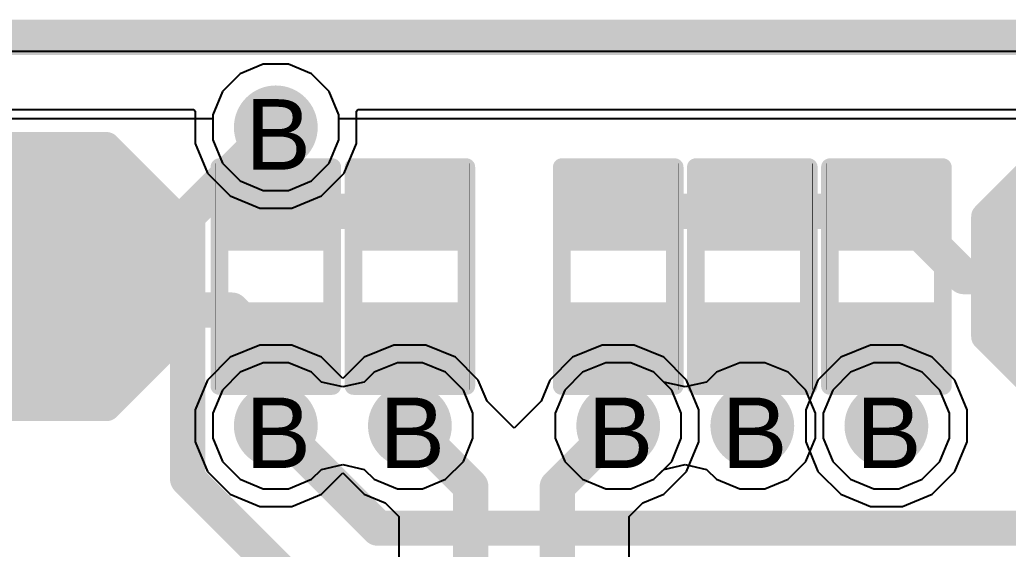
# Model space of a CAD drawing. Header units: inches. Extents: x 0 to 5379, y 0 to 5429.
# Drawn here: x 206.39 to 213.51, y 73.94 to 77.75 of the extents above; entities that cross this region are included whole.
import ezdxf

# ---------------------------------------------------------------- set-up
doc = ezdxf.new("R2010")
doc.units = ezdxf.units.IN
for name, color, linetype in [('Bottom Layer', 5, 'Continuous'), ('Bottom Solder', 6, 'Continuous'), ('Drill Drawing', 1, 'Continuous'), ('GND01', 16, 'Continuous'), ('GND02', 76, 'Continuous'), ('PWR', 156, 'Continuous'), ('SIG 01', 90, 'Continuous'), ('Top Layer', 1, 'Continuous'), ('Top Overlay', 2, 'Continuous'), ('Top Paste', 8, 'Continuous'), ('Top Solder', 216, 'Continuous'), ('Via Holes', 16, 'Continuous')]:
    doc.layers.add(name, color=color, linetype=linetype)
doc.styles.add('Arial', font='', dxfattribs={"height": 0.2})
doc.styles.get('Arial').set_extended_font_data('Arial')

# ---------------------------------------------------------------- blocks, each defined once
blk = doc.blocks.new('T__________172')
at = {"layer": 'Top Layer'}
blk.add_hatch(color=1, dxfattribs=at).paths.add_polyline_path([(0.381, 0.762), (-0.381, 0.762), (-0.762, 0.381), (-0.762, -0.381), (-0.381, -0.762), (0.381, -0.762), (0.762, -0.381), (0.762, 0.381)])
at = {"layer": 'Top Paste'}
blk.add_hatch(color=8, dxfattribs=at).paths.add_polyline_path([(0.381, 0.762), (-0.381, 0.762), (-0.762, 0.381), (-0.762, -0.381), (-0.381, -0.762), (0.381, -0.762), (0.762, -0.381), (0.762, 0.381)])
at = {"layer": 'Top Solder'}
blk.add_hatch(color=216, dxfattribs=at).paths.add_polyline_path([(0.4318, 0.8636), (-0.4318, 0.8636), (-0.8636, 0.4318), (-0.8636, -0.4318), (-0.4318, -0.8636), (0.4318, -0.8636), (0.8636, -0.4318), (0.8636, 0.4318)])
at = {"layer": 'Top Overlay'}
for points in [[(-0.4318, 0.9398, 0.2, 0.2, 0), (-0.9398, 0.4318, 0.2, 0.2, 0)], [(-0.4318, 0.9398, 0.2, 0.2, 0), (0.4318, 0.9398, 0.2, 0.2, 0)], [(0.4318, 0.9398, 0.2, 0.2, 0), (0.9398, 0.4318, 0.2, 0.2, 0)], [(-0.9398, 0.4318, 0.2, 0.2, 0), (-0.9398, -0.4318, 0.2, 0.2, 0)], [(0.9398, 0.4318, 0.2, 0.2, 0), (0.9398, -0.4318, 0.2, 0.2, 0)], [(-0.9398, -0.4318, 0.2, 0.2, 0), (-0.4318, -0.9398, 0.2, 0.2, 0)], [(0.9398, -0.4318, 0.2, 0.2, 0), (0.4318, -0.9398, 0.2, 0.2, 0)], [(-0.4318, -0.9398, 0.2, 0.2, 0), (0.4318, -0.9398, 0.2, 0.2, 0)]]:
    blk.add_lwpolyline(points, format="xyseb", dxfattribs=at)
for points in [[(-0.4818, 0.9398, 0.1, 0.1, 1), (-0.3818, 0.9398, 0.1, 0.1, 1)], [(-0.4818, 0.9398, 0.1, 0.1, 1), (-0.3818, 0.9398, 0.1, 0.1, 1)], [(0.3818, 0.9398, 0.1, 0.1, 1), (0.4818, 0.9398, 0.1, 0.1, 1)], [(0.3818, 0.9398, 0.1, 0.1, 1), (0.4818, 0.9398, 0.1, 0.1, 1)], [(-0.9898, 0.4318, 0.1, 0.1, 1), (-0.8898, 0.4318, 0.1, 0.1, 1)], [(-0.9898, 0.4318, 0.1, 0.1, 1), (-0.8898, 0.4318, 0.1, 0.1, 1)], [(0.8898, 0.4318, 0.1, 0.1, 1), (0.9898, 0.4318, 0.1, 0.1, 1)], [(0.8898, 0.4318, 0.1, 0.1, 1), (0.9898, 0.4318, 0.1, 0.1, 1)], [(-0.9898, -0.4318, 0.1, 0.1, 1), (-0.8898, -0.4318, 0.1, 0.1, 1)], [(-0.9898, -0.4318, 0.1, 0.1, 1), (-0.8898, -0.4318, 0.1, 0.1, 1)], [(0.8898, -0.4318, 0.1, 0.1, 1), (0.9898, -0.4318, 0.1, 0.1, 1)], [(0.8898, -0.4318, 0.1, 0.1, 1), (0.9898, -0.4318, 0.1, 0.1, 1)], [(-0.4818, -0.9398, 0.1, 0.1, 1), (-0.3818, -0.9398, 0.1, 0.1, 1)], [(-0.4818, -0.9398, 0.1, 0.1, 1), (-0.3818, -0.9398, 0.1, 0.1, 1)], [(0.3818, -0.9398, 0.1, 0.1, 1), (0.4818, -0.9398, 0.1, 0.1, 1)], [(0.3818, -0.9398, 0.1, 0.1, 1), (0.4818, -0.9398, 0.1, 0.1, 1)]]:
    blk.add_lwpolyline(points, format="xyseb", close=True, dxfattribs=at)
blk = doc.blocks.new('T__________174')
at = {"layer": 'Top Layer'}
blk.add_hatch(color=1, dxfattribs=at).paths.add_polyline_path([(0.381, 0.762), (-0.381, 0.762), (-0.762, 0.381), (-0.762, -0.381), (-0.381, -0.762), (0.381, -0.762), (0.762, -0.381), (0.762, 0.381)])
at = {"layer": 'Top Paste'}
blk.add_hatch(color=8, dxfattribs=at).paths.add_polyline_path([(0.381, 0.762), (-0.381, 0.762), (-0.762, 0.381), (-0.762, -0.381), (-0.381, -0.762), (0.381, -0.762), (0.762, -0.381), (0.762, 0.381)])
at = {"layer": 'Top Solder'}
blk.add_hatch(color=216, dxfattribs=at).paths.add_polyline_path([(0.4318, 0.8636), (-0.4318, 0.8636), (-0.8636, 0.4318), (-0.8636, -0.4318), (-0.4318, -0.8636), (0.4318, -0.8636), (0.8636, -0.4318), (0.8636, 0.4318)])
at = {"layer": 'Top Overlay'}
for points in [[(-0.4318, 0.9398, 0.2, 0.2, 0), (-0.9398, 0.4318, 0.2, 0.2, 0)], [(-0.4318, 0.9398, 0.2, 0.2, 0), (0.4318, 0.9398, 0.2, 0.2, 0)], [(0.4318, 0.9398, 0.2, 0.2, 0), (0.9398, 0.4318, 0.2, 0.2, 0)], [(-0.9398, 0.4318, 0.2, 0.2, 0), (-0.9398, -0.4318, 0.2, 0.2, 0)], [(0.9398, 0.4318, 0.2, 0.2, 0), (0.9398, -0.4318, 0.2, 0.2, 0)], [(-0.9398, -0.4318, 0.2, 0.2, 0), (-0.4318, -0.9398, 0.2, 0.2, 0)], [(0.9398, -0.4318, 0.2, 0.2, 0), (0.4318, -0.9398, 0.2, 0.2, 0)], [(-0.4318, -0.9398, 0.2, 0.2, 0), (0.4318, -0.9398, 0.2, 0.2, 0)]]:
    blk.add_lwpolyline(points, format="xyseb", dxfattribs=at)
for points in [[(-0.4818, 0.9398, 0.1, 0.1, 1), (-0.3818, 0.9398, 0.1, 0.1, 1)], [(-0.4818, 0.9398, 0.1, 0.1, 1), (-0.3818, 0.9398, 0.1, 0.1, 1)], [(0.3818, 0.9398, 0.1, 0.1, 1), (0.4818, 0.9398, 0.1, 0.1, 1)], [(0.3818, 0.9398, 0.1, 0.1, 1), (0.4818, 0.9398, 0.1, 0.1, 1)], [(-0.9898, 0.4318, 0.1, 0.1, 1), (-0.8898, 0.4318, 0.1, 0.1, 1)], [(-0.9898, 0.4318, 0.1, 0.1, 1), (-0.8898, 0.4318, 0.1, 0.1, 1)], [(0.8898, 0.4318, 0.1, 0.1, 1), (0.9898, 0.4318, 0.1, 0.1, 1)], [(0.8898, 0.4318, 0.1, 0.1, 1), (0.9898, 0.4318, 0.1, 0.1, 1)], [(-0.9898, -0.4318, 0.1, 0.1, 1), (-0.8898, -0.4318, 0.1, 0.1, 1)], [(-0.9898, -0.4318, 0.1, 0.1, 1), (-0.8898, -0.4318, 0.1, 0.1, 1)], [(0.8898, -0.4318, 0.1, 0.1, 1), (0.9898, -0.4318, 0.1, 0.1, 1)], [(0.8898, -0.4318, 0.1, 0.1, 1), (0.9898, -0.4318, 0.1, 0.1, 1)], [(-0.4818, -0.9398, 0.1, 0.1, 1), (-0.3818, -0.9398, 0.1, 0.1, 1)], [(-0.4818, -0.9398, 0.1, 0.1, 1), (-0.3818, -0.9398, 0.1, 0.1, 1)], [(0.3818, -0.9398, 0.1, 0.1, 1), (0.4818, -0.9398, 0.1, 0.1, 1)], [(0.3818, -0.9398, 0.1, 0.1, 1), (0.4818, -0.9398, 0.1, 0.1, 1)]]:
    blk.add_lwpolyline(points, format="xyseb", close=True, dxfattribs=at)
blk = doc.blocks.new('R___0402_522')
at = {"layer": 'Top Layer'}
for points in [[(-0.6985, -0.3175), (-0.6985, 0.3175), (-0.2413, 0.3175), (-0.2413, -0.3175)], [(0.2413, -0.3175), (0.2413, 0.3175), (0.6985, 0.3175), (0.6985, -0.3175)]]:
    blk.add_hatch(color=1, dxfattribs=at).paths.add_polyline_path(points)
at = {"layer": 'Top Paste'}
for points in [[(-0.6985, -0.3175), (-0.6985, 0.3175), (-0.2413, 0.3175), (-0.2413, -0.3175)], [(0.2413, -0.3175), (0.2413, 0.3175), (0.6985, 0.3175), (0.6985, -0.3175)]]:
    blk.add_hatch(color=8, dxfattribs=at).paths.add_polyline_path(points)
at = {"layer": 'Top Solder'}
for points in [[(-0.7535, -0.3725), (-0.7535, 0.3725), (-0.1863, 0.3725), (-0.1863, -0.3725)], [(0.1863, -0.3725), (0.1863, 0.3725), (0.7535, 0.3725), (0.7535, -0.3725)]]:
    blk.add_hatch(color=216, dxfattribs=at).paths.add_polyline_path(points)
at = {"layer": 'Top Overlay'}
for points in [[(0.7874, 0.4064, 0.127, 0.127, 0), (-0.7874, 0.4064, 0.127, 0.127, 0)], [(-0.7874, -0.4064, 0.127, 0.127, 0), (-0.7874, 0.4064, 0.127, 0.127, 0)], [(0.7874, -0.4064, 0.127, 0.127, 0), (0.7874, 0.4064, 0.127, 0.127, 0)], [(0.7874, -0.4064, 0.127, 0.127, 0), (-0.7874, -0.4064, 0.127, 0.127, 0)], [(0.8128, -0.4318, 0.00323, 0.00323, 0), (-0.8128, -0.4318, 0.00323, 0.00323, 0)]]:
    blk.add_lwpolyline(points, format="xyseb", dxfattribs=at)
for points in [[(-0.8191, 0.4064, 0.0635, 0.0635, 1), (-0.7556, 0.4064, 0.0635, 0.0635, 1)], [(-0.8191, 0.4064, 0.0635, 0.0635, 1), (-0.7556, 0.4064, 0.0635, 0.0635, 1)], [(0.7556, 0.4064, 0.0635, 0.0635, 1), (0.8191, 0.4064, 0.0635, 0.0635, 1)], [(0.7556, 0.4064, 0.0635, 0.0635, 1), (0.8191, 0.4064, 0.0635, 0.0635, 1)], [(-0.8191, -0.4064, 0.0635, 0.0635, 1), (-0.7556, -0.4064, 0.0635, 0.0635, 1)], [(-0.8191, -0.4064, 0.0635, 0.0635, 1), (-0.7556, -0.4064, 0.0635, 0.0635, 1)], [(0.7556, -0.4064, 0.0635, 0.0635, 1), (0.8191, -0.4064, 0.0635, 0.0635, 1)], [(0.7556, -0.4064, 0.0635, 0.0635, 1), (0.8191, -0.4064, 0.0635, 0.0635, 1)], [(-0.8136, -0.4318, 0.00161, 0.00161, 1), (-0.812, -0.4318, 0.00161, 0.00161, 1)], [(0.812, -0.4318, 0.00161, 0.00161, 1), (0.8136, -0.4318, 0.00161, 0.00161, 1)]]:
    blk.add_lwpolyline(points, format="xyseb", close=True, dxfattribs=at)
blk = doc.blocks.new('R___0402_523')
at = {"layer": 'Top Layer'}
for points in [[(-0.6985, -0.3175), (-0.6985, 0.3175), (-0.2413, 0.3175), (-0.2413, -0.3175)], [(0.2413, -0.3175), (0.2413, 0.3175), (0.6985, 0.3175), (0.6985, -0.3175)]]:
    blk.add_hatch(color=1, dxfattribs=at).paths.add_polyline_path(points)
at = {"layer": 'Top Paste'}
for points in [[(-0.6985, -0.3175), (-0.6985, 0.3175), (-0.2413, 0.3175), (-0.2413, -0.3175)], [(0.2413, -0.3175), (0.2413, 0.3175), (0.6985, 0.3175), (0.6985, -0.3175)]]:
    blk.add_hatch(color=8, dxfattribs=at).paths.add_polyline_path(points)
at = {"layer": 'Top Solder'}
for points in [[(-0.7535, -0.3725), (-0.7535, 0.3725), (-0.1863, 0.3725), (-0.1863, -0.3725)], [(0.1863, -0.3725), (0.1863, 0.3725), (0.7535, 0.3725), (0.7535, -0.3725)]]:
    blk.add_hatch(color=216, dxfattribs=at).paths.add_polyline_path(points)
at = {"layer": 'Top Overlay'}
for points in [[(-0.7874, 0.4064, 0.127, 0.127, 0), (0.7874, 0.4064, 0.127, 0.127, 0)], [(-0.7874, 0.4064, 0.127, 0.127, 0), (-0.7874, -0.4064, 0.127, 0.127, 0)], [(0.7874, 0.4064, 0.127, 0.127, 0), (0.7874, -0.4064, 0.127, 0.127, 0)], [(-0.7874, -0.4064, 0.127, 0.127, 0), (0.7874, -0.4064, 0.127, 0.127, 0)], [(-0.8128, -0.4318, 0.00323, 0.00323, 0), (0.8128, -0.4318, 0.00323, 0.00323, 0)]]:
    blk.add_lwpolyline(points, format="xyseb", dxfattribs=at)
for points in [[(-0.8191, 0.4064, 0.0635, 0.0635, 1), (-0.7556, 0.4064, 0.0635, 0.0635, 1)], [(-0.8191, 0.4064, 0.0635, 0.0635, 1), (-0.7556, 0.4064, 0.0635, 0.0635, 1)], [(0.7556, 0.4064, 0.0635, 0.0635, 1), (0.8191, 0.4064, 0.0635, 0.0635, 1)], [(0.7556, 0.4064, 0.0635, 0.0635, 1), (0.8191, 0.4064, 0.0635, 0.0635, 1)], [(-0.8191, -0.4064, 0.0635, 0.0635, 1), (-0.7556, -0.4064, 0.0635, 0.0635, 1)], [(-0.8191, -0.4064, 0.0635, 0.0635, 1), (-0.7556, -0.4064, 0.0635, 0.0635, 1)], [(0.7556, -0.4064, 0.0635, 0.0635, 1), (0.8191, -0.4064, 0.0635, 0.0635, 1)], [(0.7556, -0.4064, 0.0635, 0.0635, 1), (0.8191, -0.4064, 0.0635, 0.0635, 1)], [(-0.8136, -0.4318, 0.00161, 0.00161, 1), (-0.812, -0.4318, 0.00161, 0.00161, 1)], [(0.812, -0.4318, 0.00161, 0.00161, 1), (0.8136, -0.4318, 0.00161, 0.00161, 1)]]:
    blk.add_lwpolyline(points, format="xyseb", close=True, dxfattribs=at)
blk = doc.blocks.new('R___0402_528')
at = {"layer": 'Top Layer'}
for points in [[(-0.6985, -0.3175), (-0.6985, 0.3175), (-0.2413, 0.3175), (-0.2413, -0.3175)], [(0.2413, -0.3175), (0.2413, 0.3175), (0.6985, 0.3175), (0.6985, -0.3175)]]:
    blk.add_hatch(color=1, dxfattribs=at).paths.add_polyline_path(points)
at = {"layer": 'Top Paste'}
for points in [[(-0.6985, -0.3175), (-0.6985, 0.3175), (-0.2413, 0.3175), (-0.2413, -0.3175)], [(0.2413, -0.3175), (0.2413, 0.3175), (0.6985, 0.3175), (0.6985, -0.3175)]]:
    blk.add_hatch(color=8, dxfattribs=at).paths.add_polyline_path(points)
at = {"layer": 'Top Solder'}
for points in [[(-0.7535, -0.3725), (-0.7535, 0.3725), (-0.1863, 0.3725), (-0.1863, -0.3725)], [(0.1863, -0.3725), (0.1863, 0.3725), (0.7535, 0.3725), (0.7535, -0.3725)]]:
    blk.add_hatch(color=216, dxfattribs=at).paths.add_polyline_path(points)
at = {"layer": 'Top Overlay'}
for points in [[(-0.7874, 0.4064, 0.127, 0.127, 0), (0.7874, 0.4064, 0.127, 0.127, 0)], [(-0.7874, 0.4064, 0.127, 0.127, 0), (-0.7874, -0.4064, 0.127, 0.127, 0)], [(0.7874, 0.4064, 0.127, 0.127, 0), (0.7874, -0.4064, 0.127, 0.127, 0)], [(-0.7874, -0.4064, 0.127, 0.127, 0), (0.7874, -0.4064, 0.127, 0.127, 0)], [(-0.8128, -0.4318, 0.00323, 0.00323, 0), (0.8128, -0.4318, 0.00323, 0.00323, 0)]]:
    blk.add_lwpolyline(points, format="xyseb", dxfattribs=at)
for points in [[(-0.8191, 0.4064, 0.0635, 0.0635, 1), (-0.7556, 0.4064, 0.0635, 0.0635, 1)], [(-0.8191, 0.4064, 0.0635, 0.0635, 1), (-0.7556, 0.4064, 0.0635, 0.0635, 1)], [(0.7556, 0.4064, 0.0635, 0.0635, 1), (0.8191, 0.4064, 0.0635, 0.0635, 1)], [(0.7556, 0.4064, 0.0635, 0.0635, 1), (0.8191, 0.4064, 0.0635, 0.0635, 1)], [(-0.8191, -0.4064, 0.0635, 0.0635, 1), (-0.7556, -0.4064, 0.0635, 0.0635, 1)], [(-0.8191, -0.4064, 0.0635, 0.0635, 1), (-0.7556, -0.4064, 0.0635, 0.0635, 1)], [(0.7556, -0.4064, 0.0635, 0.0635, 1), (0.8191, -0.4064, 0.0635, 0.0635, 1)], [(0.7556, -0.4064, 0.0635, 0.0635, 1), (0.8191, -0.4064, 0.0635, 0.0635, 1)], [(-0.8136, -0.4318, 0.00161, 0.00161, 1), (-0.812, -0.4318, 0.00161, 0.00161, 1)], [(0.812, -0.4318, 0.00161, 0.00161, 1), (0.8136, -0.4318, 0.00161, 0.00161, 1)]]:
    blk.add_lwpolyline(points, format="xyseb", close=True, dxfattribs=at)
blk = doc.blocks.new('R___0402_532')
at = {"layer": 'Top Layer'}
for points in [[(-0.6985, -0.3175), (-0.6985, 0.3175), (-0.2413, 0.3175), (-0.2413, -0.3175)], [(0.2413, -0.3175), (0.2413, 0.3175), (0.6985, 0.3175), (0.6985, -0.3175)]]:
    blk.add_hatch(color=1, dxfattribs=at).paths.add_polyline_path(points)
at = {"layer": 'Top Paste'}
for points in [[(-0.6985, -0.3175), (-0.6985, 0.3175), (-0.2413, 0.3175), (-0.2413, -0.3175)], [(0.2413, -0.3175), (0.2413, 0.3175), (0.6985, 0.3175), (0.6985, -0.3175)]]:
    blk.add_hatch(color=8, dxfattribs=at).paths.add_polyline_path(points)
at = {"layer": 'Top Solder'}
for points in [[(-0.7535, -0.3725), (-0.7535, 0.3725), (-0.1863, 0.3725), (-0.1863, -0.3725)], [(0.1863, -0.3725), (0.1863, 0.3725), (0.7535, 0.3725), (0.7535, -0.3725)]]:
    blk.add_hatch(color=216, dxfattribs=at).paths.add_polyline_path(points)
at = {"layer": 'Top Overlay'}
for points in [[(-0.7874, 0.4064, 0.127, 0.127, 0), (0.7874, 0.4064, 0.127, 0.127, 0)], [(-0.7874, 0.4064, 0.127, 0.127, 0), (-0.7874, -0.4064, 0.127, 0.127, 0)], [(0.7874, 0.4064, 0.127, 0.127, 0), (0.7874, -0.4064, 0.127, 0.127, 0)], [(-0.7874, -0.4064, 0.127, 0.127, 0), (0.7874, -0.4064, 0.127, 0.127, 0)], [(-0.8128, -0.4318, 0.00323, 0.00323, 0), (0.8128, -0.4318, 0.00323, 0.00323, 0)]]:
    blk.add_lwpolyline(points, format="xyseb", dxfattribs=at)
for points in [[(-0.8191, 0.4064, 0.0635, 0.0635, 1), (-0.7556, 0.4064, 0.0635, 0.0635, 1)], [(-0.8191, 0.4064, 0.0635, 0.0635, 1), (-0.7556, 0.4064, 0.0635, 0.0635, 1)], [(0.7556, 0.4064, 0.0635, 0.0635, 1), (0.8191, 0.4064, 0.0635, 0.0635, 1)], [(0.7556, 0.4064, 0.0635, 0.0635, 1), (0.8191, 0.4064, 0.0635, 0.0635, 1)], [(-0.8191, -0.4064, 0.0635, 0.0635, 1), (-0.7556, -0.4064, 0.0635, 0.0635, 1)], [(-0.8191, -0.4064, 0.0635, 0.0635, 1), (-0.7556, -0.4064, 0.0635, 0.0635, 1)], [(0.7556, -0.4064, 0.0635, 0.0635, 1), (0.8191, -0.4064, 0.0635, 0.0635, 1)], [(0.7556, -0.4064, 0.0635, 0.0635, 1), (0.8191, -0.4064, 0.0635, 0.0635, 1)], [(-0.8136, -0.4318, 0.00161, 0.00161, 1), (-0.812, -0.4318, 0.00161, 0.00161, 1)], [(0.812, -0.4318, 0.00161, 0.00161, 1), (0.8136, -0.4318, 0.00161, 0.00161, 1)]]:
    blk.add_lwpolyline(points, format="xyseb", close=True, dxfattribs=at)
blk = doc.blocks.new('R___0402_534')
at = {"layer": 'Top Layer'}
for points in [[(-0.6985, -0.3175), (-0.6985, 0.3175), (-0.2413, 0.3175), (-0.2413, -0.3175)], [(0.2413, -0.3175), (0.2413, 0.3175), (0.6985, 0.3175), (0.6985, -0.3175)]]:
    blk.add_hatch(color=1, dxfattribs=at).paths.add_polyline_path(points)
at = {"layer": 'Top Paste'}
for points in [[(-0.6985, -0.3175), (-0.6985, 0.3175), (-0.2413, 0.3175), (-0.2413, -0.3175)], [(0.2413, -0.3175), (0.2413, 0.3175), (0.6985, 0.3175), (0.6985, -0.3175)]]:
    blk.add_hatch(color=8, dxfattribs=at).paths.add_polyline_path(points)
at = {"layer": 'Top Solder'}
for points in [[(-0.7535, -0.3725), (-0.7535, 0.3725), (-0.1863, 0.3725), (-0.1863, -0.3725)], [(0.1863, -0.3725), (0.1863, 0.3725), (0.7535, 0.3725), (0.7535, -0.3725)]]:
    blk.add_hatch(color=216, dxfattribs=at).paths.add_polyline_path(points)
at = {"layer": 'Top Overlay'}
for points in [[(0.7874, 0.4064, 0.127, 0.127, 0), (-0.7874, 0.4064, 0.127, 0.127, 0)], [(-0.7874, -0.4064, 0.127, 0.127, 0), (-0.7874, 0.4064, 0.127, 0.127, 0)], [(0.7874, -0.4064, 0.127, 0.127, 0), (0.7874, 0.4064, 0.127, 0.127, 0)], [(0.7874, -0.4064, 0.127, 0.127, 0), (-0.7874, -0.4064, 0.127, 0.127, 0)], [(0.8128, -0.4318, 0.00323, 0.00323, 0), (-0.8128, -0.4318, 0.00323, 0.00323, 0)]]:
    blk.add_lwpolyline(points, format="xyseb", dxfattribs=at)
for points in [[(-0.8191, 0.4064, 0.0635, 0.0635, 1), (-0.7556, 0.4064, 0.0635, 0.0635, 1)], [(-0.8191, 0.4064, 0.0635, 0.0635, 1), (-0.7556, 0.4064, 0.0635, 0.0635, 1)], [(0.7556, 0.4064, 0.0635, 0.0635, 1), (0.8191, 0.4064, 0.0635, 0.0635, 1)], [(0.7556, 0.4064, 0.0635, 0.0635, 1), (0.8191, 0.4064, 0.0635, 0.0635, 1)], [(-0.8191, -0.4064, 0.0635, 0.0635, 1), (-0.7556, -0.4064, 0.0635, 0.0635, 1)], [(-0.8191, -0.4064, 0.0635, 0.0635, 1), (-0.7556, -0.4064, 0.0635, 0.0635, 1)], [(0.7556, -0.4064, 0.0635, 0.0635, 1), (0.8191, -0.4064, 0.0635, 0.0635, 1)], [(0.7556, -0.4064, 0.0635, 0.0635, 1), (0.8191, -0.4064, 0.0635, 0.0635, 1)], [(-0.8136, -0.4318, 0.00161, 0.00161, 1), (-0.812, -0.4318, 0.00161, 0.00161, 1)], [(0.812, -0.4318, 0.00161, 0.00161, 1), (0.8136, -0.4318, 0.00161, 0.00161, 1)]]:
    blk.add_lwpolyline(points, format="xyseb", close=True, dxfattribs=at)

msp = doc.modelspace()

# ---------------------------------------------------------------- hatches: boundary and pattern name
at = {"layer": 'Bottom Layer'}
h = msp.add_hatch(color=5, dxfattribs=at)
edge = h.paths.add_edge_path()
edge.add_arc((208.2339, 76.9752), 0.2, 0, 360)
h = msp.add_hatch(color=5, dxfattribs=at)
edge = h.paths.add_edge_path()
edge.add_arc((208.2339, 74.8284), 0.2, 0, 360)
h = msp.add_hatch(color=5, dxfattribs=at)
edge = h.paths.add_edge_path()
edge.add_arc((209.1991, 74.8284), 0.2, 0, 360)
h = msp.add_hatch(color=5, dxfattribs=at)
edge = h.paths.add_edge_path()
edge.add_arc((210.6987, 74.8284), 0.2, 0, 360)
h = msp.add_hatch(color=5, dxfattribs=at)
edge = h.paths.add_edge_path()
edge.add_arc((211.6639, 74.8284), 0.2, 0, 360)
h = msp.add_hatch(color=5, dxfattribs=at)
edge = h.paths.add_edge_path()
edge.add_arc((212.6291, 74.8284), 0.2, 0, 360)
at = {"layer": 'Bottom Solder'}
h = msp.add_hatch(color=6, dxfattribs=at)
edge = h.paths.add_edge_path()
edge.add_arc((208.2339, 76.9752), 0.3016, 0, 360)
h = msp.add_hatch(color=6, dxfattribs=at)
edge = h.paths.add_edge_path()
edge.add_arc((208.2339, 74.8284), 0.3016, 0, 360)
h = msp.add_hatch(color=6, dxfattribs=at)
edge = h.paths.add_edge_path()
edge.add_arc((209.1991, 74.8284), 0.3016, 0, 360)
h = msp.add_hatch(color=6, dxfattribs=at)
edge = h.paths.add_edge_path()
edge.add_arc((210.6987, 74.8284), 0.3016, 0, 360)
h = msp.add_hatch(color=6, dxfattribs=at)
edge = h.paths.add_edge_path()
edge.add_arc((211.6639, 74.8284), 0.3016, 0, 360)
h = msp.add_hatch(color=6, dxfattribs=at)
edge = h.paths.add_edge_path()
edge.add_arc((212.6291, 74.8284), 0.3016, 0, 360)
at = {"layer": 'GND01'}
h = msp.add_hatch(color=16, dxfattribs=at)
edge = h.paths.add_edge_path()
edge.add_arc((208.2339, 76.9752), 0.2, 0, 360)
h = msp.add_hatch(color=16, dxfattribs=at)
edge = h.paths.add_edge_path()
edge.add_arc((208.2339, 74.8284), 0.2, 0, 360)
h = msp.add_hatch(color=16, dxfattribs=at)
edge = h.paths.add_edge_path()
edge.add_arc((209.1991, 74.8284), 0.2, 0, 360)
h = msp.add_hatch(color=16, dxfattribs=at)
edge = h.paths.add_edge_path()
edge.add_arc((210.6987, 74.8284), 0.2, 0, 360)
h = msp.add_hatch(color=16, dxfattribs=at)
edge = h.paths.add_edge_path()
edge.add_arc((211.6639, 74.8284), 0.2, 0, 360)
h = msp.add_hatch(color=16, dxfattribs=at)
edge = h.paths.add_edge_path()
edge.add_arc((212.6291, 74.8284), 0.2, 0, 360)
at = {"layer": 'GND02'}
h = msp.add_hatch(color=76, dxfattribs=at)
edge = h.paths.add_edge_path()
edge.add_arc((208.2339, 76.9752), 0.2, 0, 360)
h = msp.add_hatch(color=76, dxfattribs=at)
edge = h.paths.add_edge_path()
edge.add_arc((208.2339, 74.8284), 0.2, 0, 360)
h = msp.add_hatch(color=76, dxfattribs=at)
edge = h.paths.add_edge_path()
edge.add_arc((209.1991, 74.8284), 0.2, 0, 360)
h = msp.add_hatch(color=76, dxfattribs=at)
edge = h.paths.add_edge_path()
edge.add_arc((210.6987, 74.8284), 0.2, 0, 360)
h = msp.add_hatch(color=76, dxfattribs=at)
edge = h.paths.add_edge_path()
edge.add_arc((211.6639, 74.8284), 0.2, 0, 360)
h = msp.add_hatch(color=76, dxfattribs=at)
edge = h.paths.add_edge_path()
edge.add_arc((212.6291, 74.8284), 0.2, 0, 360)
at = {"layer": 'PWR'}
h = msp.add_hatch(color=156, dxfattribs=at)
edge = h.paths.add_edge_path()
edge.add_arc((208.2339, 76.9752), 0.2, 0, 360)
h = msp.add_hatch(color=156, dxfattribs=at)
edge = h.paths.add_edge_path()
edge.add_arc((208.2339, 74.8284), 0.2, 0, 360)
h = msp.add_hatch(color=156, dxfattribs=at)
edge = h.paths.add_edge_path()
edge.add_arc((209.1991, 74.8284), 0.2, 0, 360)
h = msp.add_hatch(color=156, dxfattribs=at)
edge = h.paths.add_edge_path()
edge.add_arc((210.6987, 74.8284), 0.2, 0, 360)
h = msp.add_hatch(color=156, dxfattribs=at)
edge = h.paths.add_edge_path()
edge.add_arc((211.6639, 74.8284), 0.2, 0, 360)
h = msp.add_hatch(color=156, dxfattribs=at)
edge = h.paths.add_edge_path()
edge.add_arc((212.6291, 74.8284), 0.2, 0, 360)
at = {"layer": 'SIG 01'}
h = msp.add_hatch(color=90, dxfattribs=at)
edge = h.paths.add_edge_path()
edge.add_arc((208.2339, 76.9752), 0.2, 0, 360)
h = msp.add_hatch(color=90, dxfattribs=at)
edge = h.paths.add_edge_path()
edge.add_arc((208.2339, 74.8284), 0.2, 0, 360)
h = msp.add_hatch(color=90, dxfattribs=at)
edge = h.paths.add_edge_path()
edge.add_arc((209.1991, 74.8284), 0.2, 0, 360)
h = msp.add_hatch(color=90, dxfattribs=at)
edge = h.paths.add_edge_path()
edge.add_arc((210.6987, 74.8284), 0.2, 0, 360)
h = msp.add_hatch(color=90, dxfattribs=at)
edge = h.paths.add_edge_path()
edge.add_arc((211.6639, 74.8284), 0.2, 0, 360)
h = msp.add_hatch(color=90, dxfattribs=at)
edge = h.paths.add_edge_path()
edge.add_arc((212.6291, 74.8284), 0.2, 0, 360)
at = {"layer": 'Top Layer'}
h = msp.add_hatch(color=1, dxfattribs=at)
edge = h.paths.add_edge_path()
edge.add_arc((208.2339, 76.9752), 0.2, 0, 360)
h = msp.add_hatch(color=1, dxfattribs=at)
edge = h.paths.add_edge_path()
edge.add_arc((208.2339, 74.8284), 0.2, 0, 360)
h = msp.add_hatch(color=1, dxfattribs=at)
edge = h.paths.add_edge_path()
edge.add_arc((209.1991, 74.8284), 0.2, 0, 360)
h = msp.add_hatch(color=1, dxfattribs=at)
edge = h.paths.add_edge_path()
edge.add_arc((210.6987, 74.8284), 0.2, 0, 360)
h = msp.add_hatch(color=1, dxfattribs=at)
edge = h.paths.add_edge_path()
edge.add_arc((211.6639, 74.8284), 0.2, 0, 360)
h = msp.add_hatch(color=1, dxfattribs=at)
edge = h.paths.add_edge_path()
edge.add_arc((212.6291, 74.8284), 0.2, 0, 360)
at = {"layer": 'Top Solder'}
h = msp.add_hatch(color=216, dxfattribs=at)
edge = h.paths.add_edge_path()
edge.add_arc((208.2339, 76.9752), 0.3016, 0, 360)
h = msp.add_hatch(color=216, dxfattribs=at)
edge = h.paths.add_edge_path()
edge.add_arc((208.2339, 74.8284), 0.3016, 0, 360)
h = msp.add_hatch(color=216, dxfattribs=at)
edge = h.paths.add_edge_path()
edge.add_arc((209.1991, 74.8284), 0.3016, 0, 360)
h = msp.add_hatch(color=216, dxfattribs=at)
edge = h.paths.add_edge_path()
edge.add_arc((210.6987, 74.8284), 0.3016, 0, 360)
h = msp.add_hatch(color=216, dxfattribs=at)
edge = h.paths.add_edge_path()
edge.add_arc((211.6639, 74.8284), 0.3016, 0, 360)
h = msp.add_hatch(color=216, dxfattribs=at)
edge = h.paths.add_edge_path()
edge.add_arc((212.6291, 74.8284), 0.3016, 0, 360)
at = {"layer": 'Via Holes'}
h = msp.add_hatch(color=7, dxfattribs=at)
edge = h.paths.add_edge_path()
edge.add_arc((208.2339, 76.9752), 0.1, 0, 360)
h = msp.add_hatch(color=7, dxfattribs=at)
edge = h.paths.add_edge_path()
edge.add_arc((208.2339, 74.8284), 0.1, 0, 360)
h = msp.add_hatch(color=7, dxfattribs=at)
edge = h.paths.add_edge_path()
edge.add_arc((209.1991, 74.8284), 0.1, 0, 360)
h = msp.add_hatch(color=7, dxfattribs=at)
edge = h.paths.add_edge_path()
edge.add_arc((210.6987, 74.8284), 0.1, 0, 360)
h = msp.add_hatch(color=7, dxfattribs=at)
edge = h.paths.add_edge_path()
edge.add_arc((211.6639, 74.8284), 0.1, 0, 360)
h = msp.add_hatch(color=7, dxfattribs=at)
edge = h.paths.add_edge_path()
edge.add_arc((212.6291, 74.8284), 0.1, 0, 360)

# ---------------------------------------------------------------- linework, layer by layer
at = {"layer": 'Bottom Layer'}
for points in [[(207.5989, 76.3402, 0.254, 0.254, 0), (208.2339, 76.9752, 0.254, 0.254, 0)], [(207.5989, 74.4474, 0.254, 0.254, 0), (207.5989, 76.3402, 0.254, 0.254, 0)], [(208.2339, 74.8284, 0.254, 0.254, 0), (208.9705, 74.0918, 0.254, 0.254, 0)], [(207.5989, 74.4474, 0.254, 0.254, 0), (208.6149, 73.4314, 0.254, 0.254, 0)], [(208.9705, 74.0918, 0.254, 0.254, 0), (214.6347, 74.0918, 0.254, 0.254, 0)]]:
    msp.add_lwpolyline(points, format="xyseb", dxfattribs=at)
for points in [[(208.1704, 76.9752, 0.127, 0.127, 1), (208.2974, 76.9752, 0.127, 0.127, 1)], [(207.5354, 76.3402, 0.127, 0.127, 1), (207.6624, 76.3402, 0.127, 0.127, 1)], [(207.5354, 76.3402, 0.127, 0.127, 1), (207.6624, 76.3402, 0.127, 0.127, 1)], [(208.1704, 74.8284, 0.127, 0.127, 1), (208.2974, 74.8284, 0.127, 0.127, 1)], [(207.5354, 74.4474, 0.127, 0.127, 1), (207.6624, 74.4474, 0.127, 0.127, 1)], [(207.5354, 74.4474, 0.127, 0.127, 1), (207.6624, 74.4474, 0.127, 0.127, 1)], [(208.907, 74.0918, 0.127, 0.127, 1), (209.034, 74.0918, 0.127, 0.127, 1)], [(208.907, 74.0918, 0.127, 0.127, 1), (209.034, 74.0918, 0.127, 0.127, 1)]]:
    msp.add_lwpolyline(points, format="xyseb", close=True, dxfattribs=at)
at = {"layer": 'GND01'}
for p, q in [((208.1436, 77.4292), (207.9767, 77.3601)), ((208.3242, 77.4292), (208.1436, 77.4292)), ((208.4911, 77.3601), (208.3242, 77.4292)), ((207.9767, 77.3601), (207.849, 77.2324)), ((208.6188, 77.2324), (208.4911, 77.3601)), ((207.849, 77.2324), (207.7799, 77.0655)), ((208.6879, 77.0655), (208.6188, 77.2324)), ((207.7799, 77.0655), (207.7799, 76.8849)), ((208.6879, 76.8849), (208.6879, 77.0655)), ((207.7799, 76.8849), (207.849, 76.718)), ((208.6188, 76.718), (208.6879, 76.8849)), ((207.849, 76.718), (207.9767, 76.5903)), ((208.4911, 76.5903), (208.6188, 76.718)), ((207.9767, 76.5903), (208.1436, 76.5212)), ((208.3242, 76.5212), (208.4911, 76.5903)), ((208.1436, 76.5212), (208.3242, 76.5212)), ((208.1436, 75.2824), (207.9767, 75.2133)), ((208.3242, 75.2824), (208.1436, 75.2824)), ((208.4911, 75.2133), (208.3242, 75.2824)), ((209.1088, 75.2824), (208.9419, 75.2133)), ((209.2894, 75.2824), (209.1088, 75.2824)), ((209.4563, 75.2133), (209.2894, 75.2824)), ((210.6084, 75.2824), (210.4415, 75.2133)), ((210.789, 75.2824), (210.6084, 75.2824)), ((210.9559, 75.2133), (210.789, 75.2824)), ((212.5388, 75.2824), (212.3719, 75.2133)), ((212.7194, 75.2824), (212.5388, 75.2824)), ((212.8863, 75.2133), (212.7194, 75.2824)), ((207.9767, 75.2133), (207.849, 75.0856)), ((208.5626, 75.1418), (208.4911, 75.2133)), ((208.9419, 75.2133), (208.8704, 75.1418)), ((209.584, 75.0856), (209.4563, 75.2133)), ((210.4415, 75.2133), (210.3138, 75.0856)), ((211.0836, 75.0856), (210.9559, 75.2133)), ((212.3719, 75.2133), (212.2442, 75.0856)), ((213.014, 75.0856), (212.8863, 75.2133)), ((208.7165, 75.1074), (208.5626, 75.1418)), ((208.8704, 75.1418), (208.7165, 75.1074)), ((207.849, 75.0856), (207.7799, 74.9187)), ((209.6531, 74.9187), (209.584, 75.0856)), ((210.3138, 75.0856), (210.2447, 74.9187)), ((211.1527, 74.9187), (211.0836, 75.0856)), ((212.2442, 75.0856), (212.1751, 74.9187)), ((213.0831, 74.9187), (213.014, 75.0856)), ((207.7799, 74.9187), (207.7799, 74.7381)), ((209.6531, 74.7381), (209.6531, 74.9187)), ((210.2447, 74.9187), (210.2447, 74.7381)), ((211.1527, 74.7381), (211.1527, 74.9187)), ((212.1751, 74.9187), (212.1751, 74.7381)), ((213.0831, 74.7381), (213.0831, 74.9187)), ((207.7799, 74.7381), (207.849, 74.5712)), ((209.584, 74.5712), (209.6531, 74.7381)), ((210.2447, 74.7381), (210.3138, 74.5712)), ((211.0836, 74.5712), (211.1527, 74.7381)), ((212.1751, 74.7381), (212.2442, 74.5712)), ((213.014, 74.5712), (213.0831, 74.7381)), ((207.849, 74.5712), (207.9767, 74.4435)), ((209.4563, 74.4435), (209.584, 74.5712)), ((210.3138, 74.5712), (210.4415, 74.4435)), ((210.9559, 74.4435), (211.0836, 74.5712)), ((212.2442, 74.5712), (212.3719, 74.4435)), ((212.8863, 74.4435), (213.014, 74.5712)), ((208.4911, 74.4435), (208.5626, 74.515)), ((208.5626, 74.515), (208.7165, 74.5494)), ((208.7165, 74.5494), (208.8704, 74.515)), ((208.8704, 74.515), (208.9419, 74.4435)), ((207.9767, 74.4435), (208.1436, 74.3744)), ((208.3242, 74.3744), (208.4911, 74.4435)), ((208.9419, 74.4435), (209.1088, 74.3744)), ((209.2894, 74.3744), (209.4563, 74.4435)), ((210.4415, 74.4435), (210.6084, 74.3744)), ((210.789, 74.3744), (210.9559, 74.4435)), ((212.3719, 74.4435), (212.5388, 74.3744)), ((212.7194, 74.3744), (212.8863, 74.4435)), ((208.1436, 74.3744), (208.3242, 74.3744)), ((209.1088, 74.3744), (209.2894, 74.3744)), ((210.6084, 74.3744), (210.789, 74.3744)), ((212.5388, 74.3744), (212.7194, 74.3744))]:
    msp.add_line(p, q, dxfattribs=at)
at = {"layer": 'GND02'}
for p, q in [((208.1436, 77.4292), (207.9767, 77.3601)), ((208.3242, 77.4292), (208.1436, 77.4292)), ((208.4911, 77.3601), (208.3242, 77.4292)), ((207.9767, 77.3601), (207.849, 77.2324)), ((208.6188, 77.2324), (208.4911, 77.3601)), ((207.849, 77.2324), (207.7799, 77.0655)), ((208.6879, 77.0655), (208.6188, 77.2324)), ((207.7799, 77.0655), (207.7799, 76.8849)), ((208.6879, 76.8849), (208.6879, 77.0655)), ((207.7799, 76.8849), (207.849, 76.718)), ((208.6188, 76.718), (208.6879, 76.8849)), ((207.849, 76.718), (207.9767, 76.5903)), ((208.4911, 76.5903), (208.6188, 76.718)), ((207.9767, 76.5903), (208.1436, 76.5212)), ((208.3242, 76.5212), (208.4911, 76.5903)), ((208.1436, 76.5212), (208.3242, 76.5212)), ((208.1436, 75.2824), (207.9767, 75.2133)), ((208.3242, 75.2824), (208.1436, 75.2824)), ((208.4911, 75.2133), (208.3242, 75.2824)), ((209.1088, 75.2824), (208.9419, 75.2133)), ((209.2894, 75.2824), (209.1088, 75.2824)), ((209.4563, 75.2133), (209.2894, 75.2824)), ((210.6084, 75.2824), (210.4415, 75.2133)), ((210.789, 75.2824), (210.6084, 75.2824)), ((210.9559, 75.2133), (210.789, 75.2824)), ((212.5388, 75.2824), (212.3719, 75.2133)), ((212.7194, 75.2824), (212.5388, 75.2824)), ((212.8863, 75.2133), (212.7194, 75.2824)), ((207.9767, 75.2133), (207.849, 75.0856)), ((208.5626, 75.1418), (208.4911, 75.2133)), ((208.9419, 75.2133), (208.8704, 75.1418)), ((209.584, 75.0856), (209.4563, 75.2133)), ((210.4415, 75.2133), (210.3138, 75.0856)), ((211.0836, 75.0856), (210.9559, 75.2133)), ((212.3719, 75.2133), (212.2442, 75.0856)), ((213.014, 75.0856), (212.8863, 75.2133)), ((208.7165, 75.1074), (208.5626, 75.1418)), ((208.8704, 75.1418), (208.7165, 75.1074)), ((207.849, 75.0856), (207.7799, 74.9187)), ((209.6531, 74.9187), (209.584, 75.0856)), ((210.3138, 75.0856), (210.2447, 74.9187)), ((211.1527, 74.9187), (211.0836, 75.0856)), ((212.2442, 75.0856), (212.1751, 74.9187)), ((213.0831, 74.9187), (213.014, 75.0856)), ((207.7799, 74.9187), (207.7799, 74.7381)), ((209.6531, 74.7381), (209.6531, 74.9187)), ((210.2447, 74.9187), (210.2447, 74.7381)), ((211.1527, 74.7381), (211.1527, 74.9187)), ((212.1751, 74.9187), (212.1751, 74.7381)), ((213.0831, 74.7381), (213.0831, 74.9187)), ((207.7799, 74.7381), (207.849, 74.5712)), ((209.584, 74.5712), (209.6531, 74.7381)), ((210.2447, 74.7381), (210.3138, 74.5712)), ((211.0836, 74.5712), (211.1527, 74.7381)), ((212.1751, 74.7381), (212.2442, 74.5712)), ((213.014, 74.5712), (213.0831, 74.7381)), ((207.849, 74.5712), (207.9767, 74.4435)), ((209.4563, 74.4435), (209.584, 74.5712)), ((210.3138, 74.5712), (210.4415, 74.4435)), ((210.9559, 74.4435), (211.0836, 74.5712)), ((212.2442, 74.5712), (212.3719, 74.4435)), ((212.8863, 74.4435), (213.014, 74.5712)), ((208.4911, 74.4435), (208.5626, 74.515)), ((208.5626, 74.515), (208.7165, 74.5494)), ((208.7165, 74.5494), (208.8704, 74.515)), ((208.8704, 74.515), (208.9419, 74.4435)), ((207.9767, 74.4435), (208.1436, 74.3744)), ((208.3242, 74.3744), (208.4911, 74.4435)), ((208.9419, 74.4435), (209.1088, 74.3744)), ((209.2894, 74.3744), (209.4563, 74.4435)), ((210.4415, 74.4435), (210.6084, 74.3744)), ((210.789, 74.3744), (210.9559, 74.4435)), ((212.3719, 74.4435), (212.5388, 74.3744)), ((212.7194, 74.3744), (212.8863, 74.4435)), ((208.1436, 74.3744), (208.3242, 74.3744)), ((209.1088, 74.3744), (209.2894, 74.3744)), ((210.6084, 74.3744), (210.789, 74.3744)), ((212.5388, 74.3744), (212.7194, 74.3744))]:
    msp.add_line(p, q, dxfattribs=at)
at = {"layer": 'PWR'}
for p, q in [((238.3254, 77.5208), (188.5743, 77.5208)), ((205.6917, 77.0382), (207.7799, 77.0382)), ((207.7799, 77.0382), (207.7799, 76.8849)), ((208.6879, 76.8849), (208.6879, 77.0382)), ((208.6879, 77.0382), (231.9649, 77.0382)), ((207.7799, 76.8849), (207.849, 76.718)), ((208.6188, 76.718), (208.6879, 76.8849)), ((207.849, 76.718), (207.9767, 76.5903)), ((208.4911, 76.5903), (208.6188, 76.718)), ((207.9767, 76.5903), (208.1436, 76.5212)), ((208.3242, 76.5212), (208.4911, 76.5903)), ((208.1436, 76.5212), (208.3242, 76.5212)), ((208.1436, 75.2824), (207.9767, 75.2133)), ((208.3242, 75.2824), (208.1436, 75.2824)), ((208.4911, 75.2133), (208.3242, 75.2824)), ((209.1088, 75.2824), (208.9419, 75.2133)), ((209.2894, 75.2824), (209.1088, 75.2824)), ((209.4563, 75.2133), (209.2894, 75.2824)), ((210.6084, 75.2824), (210.4415, 75.2133)), ((210.789, 75.2824), (210.6084, 75.2824)), ((210.9559, 75.2133), (210.789, 75.2824)), ((211.5736, 75.2824), (211.4067, 75.2133)), ((211.7542, 75.2824), (211.5736, 75.2824)), ((211.9211, 75.2133), (211.7542, 75.2824)), ((207.9767, 75.2133), (207.849, 75.0856)), ((208.5626, 75.1418), (208.4911, 75.2133)), ((208.9419, 75.2133), (208.8704, 75.1418)), ((209.584, 75.0856), (209.4563, 75.2133)), ((210.4415, 75.2133), (210.3138, 75.0856)), ((211.0274, 75.1418), (210.9559, 75.2133)), ((211.4067, 75.2133), (211.3352, 75.1418)), ((212.0488, 75.0856), (211.9211, 75.2133)), ((208.7165, 75.1074), (208.5626, 75.1418)), ((208.8704, 75.1418), (208.7165, 75.1074)), ((211.1813, 75.1074), (211.0274, 75.1418)), ((211.3352, 75.1418), (211.1813, 75.1074)), ((207.849, 75.0856), (207.7799, 74.9187)), ((209.6531, 74.9187), (209.584, 75.0856)), ((210.3138, 75.0856), (210.2447, 74.9187)), ((212.1179, 74.9187), (212.0488, 75.0856)), ((207.7799, 74.9187), (207.7799, 74.7381)), ((209.6531, 74.7381), (209.6531, 74.9187)), ((210.2447, 74.9187), (210.2447, 74.7381)), ((212.1179, 74.7381), (212.1179, 74.9187)), ((207.7799, 74.7381), (207.849, 74.5712)), ((209.584, 74.5712), (209.6531, 74.7381)), ((210.2447, 74.7381), (210.3138, 74.5712)), ((212.0488, 74.5712), (212.1179, 74.7381)), ((207.849, 74.5712), (207.9767, 74.4435)), ((209.4563, 74.4435), (209.584, 74.5712)), ((210.3138, 74.5712), (210.4415, 74.4435)), ((211.9211, 74.4435), (212.0488, 74.5712)), ((208.4911, 74.4435), (208.5626, 74.515)), ((208.5626, 74.515), (208.7165, 74.5494)), ((208.7165, 74.5494), (208.8704, 74.515)), ((208.8704, 74.515), (208.9419, 74.4435)), ((210.9559, 74.4435), (211.0274, 74.515)), ((211.0274, 74.515), (211.1813, 74.5494)), ((211.1813, 74.5494), (211.3352, 74.515)), ((211.3352, 74.515), (211.4067, 74.4435)), ((207.9767, 74.4435), (208.1436, 74.3744)), ((208.3242, 74.3744), (208.4911, 74.4435)), ((208.9419, 74.4435), (209.1088, 74.3744)), ((209.2894, 74.3744), (209.4563, 74.4435)), ((210.4415, 74.4435), (210.6084, 74.3744)), ((210.789, 74.3744), (210.9559, 74.4435)), ((211.4067, 74.4435), (211.5736, 74.3744)), ((211.7542, 74.3744), (211.9211, 74.4435)), ((208.1436, 74.3744), (208.3242, 74.3744)), ((209.1088, 74.3744), (209.2894, 74.3744)), ((210.6084, 74.3744), (210.789, 74.3744)), ((211.5736, 74.3744), (211.7542, 74.3744))]:
    msp.add_line(p, q, dxfattribs=at)
at = {"layer": 'SIG 01'}
for p, q in [((206.0994, 77.1044), (207.6437, 77.1044)), ((207.6437, 77.1044), (207.6529, 77.0908)), ((207.6529, 77.0908), (207.6529, 76.8596)), ((208.8149, 77.0908), (208.824, 77.1044)), ((208.8149, 76.8596), (208.8149, 77.0908)), ((208.824, 77.1044), (223.8689, 77.1044)), ((207.6529, 76.8596), (207.7413, 76.6461)), ((208.7264, 76.6461), (208.8149, 76.8596)), ((207.7413, 76.6461), (207.9048, 76.4827)), ((208.563, 76.4827), (208.7264, 76.6461)), ((207.9048, 76.4827), (208.1183, 76.3942)), ((208.3494, 76.3942), (208.563, 76.4827)), ((208.1183, 76.3942), (208.3494, 76.3942)), ((208.1183, 75.4094), (207.9048, 75.3209)), ((208.3494, 75.4094), (208.1183, 75.4094)), ((208.563, 75.3209), (208.3494, 75.4094)), ((209.0835, 75.4094), (208.87, 75.3209)), ((209.3146, 75.4094), (209.0835, 75.4094)), ((209.5282, 75.3209), (209.3146, 75.4094)), ((210.5831, 75.4094), (210.3696, 75.3209)), ((210.8143, 75.4094), (210.5831, 75.4094)), ((211.0278, 75.3209), (210.8143, 75.4094)), ((212.5135, 75.4094), (212.3, 75.3209)), ((212.7447, 75.4094), (212.5135, 75.4094)), ((212.9582, 75.3209), (212.7447, 75.4094)), ((207.9048, 75.3209), (207.7413, 75.1575)), ((208.7165, 75.1675), (208.563, 75.3209)), ((208.87, 75.3209), (208.7165, 75.1675)), ((209.6916, 75.1575), (209.5282, 75.3209)), ((210.3696, 75.3209), (210.2061, 75.1575)), ((211.1912, 75.1575), (211.0278, 75.3209)), ((212.3, 75.3209), (212.1365, 75.1575)), ((213.1216, 75.1575), (212.9582, 75.3209)), ((207.7413, 75.1575), (207.6529, 74.944)), ((209.7547, 75.0053), (209.6916, 75.1575)), ((210.2061, 75.1575), (210.1431, 75.0053)), ((211.2797, 74.944), (211.1912, 75.1575)), ((212.1365, 75.1575), (212.0481, 74.944)), ((213.2101, 74.944), (213.1216, 75.1575)), ((209.9489, 74.8111), (209.7547, 75.0053)), ((210.1431, 75.0053), (209.9489, 74.8111)), ((207.6529, 74.944), (207.6529, 74.7128)), ((211.2797, 74.7128), (211.2797, 74.944)), ((212.0481, 74.944), (212.0481, 74.7128)), ((213.2101, 74.7128), (213.2101, 74.944)), ((207.6529, 74.7128), (207.7413, 74.4993)), ((211.1912, 74.4993), (211.2797, 74.7128)), ((212.0481, 74.7128), (212.1365, 74.4993)), ((213.1216, 74.4993), (213.2101, 74.7128)), ((207.7413, 74.4993), (207.9048, 74.3359)), ((211.0278, 74.3359), (211.1912, 74.4993)), ((212.1365, 74.4993), (212.3, 74.3359)), ((212.9582, 74.3359), (213.1216, 74.4993)), ((208.563, 74.3359), (208.7165, 74.4893)), ((208.7165, 74.4893), (208.87, 74.3359)), ((207.9048, 74.3359), (208.1183, 74.2474)), ((208.3494, 74.2474), (208.563, 74.3359)), ((208.87, 74.3359), (209.0222, 74.2728)), ((210.8756, 74.2728), (211.0278, 74.3359)), ((212.3, 74.3359), (212.5135, 74.2474)), ((212.7447, 74.2474), (212.9582, 74.3359)), ((208.1183, 74.2474), (208.3494, 74.2474)), ((209.0222, 74.2728), (209.1195, 74.1755)), ((210.7783, 74.1755), (210.8756, 74.2728)), ((212.5135, 74.2474), (212.7447, 74.2474)), ((209.1195, 74.1755), (209.1195, 71.0051)), ((210.7783, 70.5325), (210.7783, 74.1755))]:
    msp.add_line(p, q, dxfattribs=at)
for points in [[(205.8849, 77.6224, 0.254, 0.254, 0), (224.0835, 77.6224, 0.254, 0.254, 0)], [(209.1991, 74.8284, 0.254, 0.254, 0), (209.6375, 74.39, 0.254, 0.254, 0)], [(210.2603, 74.39, 0.254, 0.254, 0), (210.6987, 74.8284, 0.254, 0.254, 0)], [(209.6375, 70.7905, 0.254, 0.254, 0), (209.6375, 74.39, 0.254, 0.254, 0)], [(210.2603, 70.5325, 0.254, 0.254, 0), (210.2603, 74.39, 0.254, 0.254, 0)]]:
    msp.add_lwpolyline(points, format="xyseb", dxfattribs=at)
for points in [[(209.1356, 74.8284, 0.127, 0.127, 1), (209.2626, 74.8284, 0.127, 0.127, 1)], [(210.6352, 74.8284, 0.127, 0.127, 1), (210.7622, 74.8284, 0.127, 0.127, 1)], [(209.574, 74.39, 0.127, 0.127, 1), (209.701, 74.39, 0.127, 0.127, 1)], [(209.574, 74.39, 0.127, 0.127, 1), (209.701, 74.39, 0.127, 0.127, 1)], [(210.1968, 74.39, 0.127, 0.127, 1), (210.3238, 74.39, 0.127, 0.127, 1)], [(210.1968, 74.39, 0.127, 0.127, 1), (210.3238, 74.39, 0.127, 0.127, 1)]]:
    msp.add_lwpolyline(points, format="xyseb", close=True, dxfattribs=at)
at = {"layer": 'Top Layer'}
for points in [[(208.2339, 76.3717, 0.254, 0.254, 0), (208.2339, 76.9752, 0.254, 0.254, 0)], [(208.2339, 76.3717, 0.254, 0.254, 0), (209.1991, 76.3717, 0.254, 0.254, 0)], [(210.6987, 76.3717, 0.254, 0.254, 0), (211.6639, 76.3717, 0.254, 0.254, 0)], [(211.6639, 76.3717, 0.254, 0.254, 0), (212.6291, 76.3717, 0.254, 0.254, 0)], [(212.6291, 76.3717, 0.254, 0.254, 0), (212.718, 76.3717, 0.254, 0.254, 0)], [(212.718, 76.3717, 0.254, 0.254, 0), (213.1879, 75.9018, 0.254, 0.254, 0)], [(206.5839, 75.9018, 0.254, 0.254, 0), (206.8252, 75.6605, 0.254, 0.254, 0)], [(213.1879, 75.9018, 0.254, 0.254, 0), (214.2791, 75.9018, 0.254, 0.254, 0)], [(206.8252, 75.6605, 0.254, 0.254, 0), (207.9164, 75.6605, 0.254, 0.254, 0)], [(207.9164, 75.6605, 0.254, 0.254, 0), (208.145, 75.4319, 0.254, 0.254, 0)], [(208.145, 75.4319, 0.254, 0.254, 0), (208.2339, 75.4319, 0.254, 0.254, 0)], [(208.2339, 74.8284, 0.254, 0.254, 0), (208.2339, 75.4319, 0.254, 0.254, 0)], [(209.1991, 74.8284, 0.254, 0.254, 0), (209.1991, 75.4319, 0.254, 0.254, 0)], [(210.6987, 74.8284, 0.254, 0.254, 0), (210.6987, 75.4319, 0.254, 0.254, 0)], [(211.6639, 74.8284, 0.254, 0.254, 0), (211.6639, 75.4319, 0.254, 0.254, 0)], [(212.6291, 74.8284, 0.254, 0.254, 0), (212.6291, 75.4319, 0.254, 0.254, 0)]]:
    msp.add_lwpolyline(points, format="xyseb", dxfattribs=at)
for points in [[(208.1704, 76.9752, 0.127, 0.127, 1), (208.2974, 76.9752, 0.127, 0.127, 1)], [(208.1704, 76.3717, 0.127, 0.127, 1), (208.2974, 76.3717, 0.127, 0.127, 1)], [(208.1704, 76.3717, 0.127, 0.127, 1), (208.2974, 76.3717, 0.127, 0.127, 1)], [(209.1356, 76.3717, 0.127, 0.127, 1), (209.2626, 76.3717, 0.127, 0.127, 1)], [(210.6352, 76.3717, 0.127, 0.127, 1), (210.7622, 76.3717, 0.127, 0.127, 1)], [(211.6004, 76.3717, 0.127, 0.127, 1), (211.7274, 76.3717, 0.127, 0.127, 1)], [(211.6004, 76.3717, 0.127, 0.127, 1), (211.7274, 76.3717, 0.127, 0.127, 1)], [(212.5656, 76.3717, 0.127, 0.127, 1), (212.6926, 76.3717, 0.127, 0.127, 1)], [(212.5656, 76.3717, 0.127, 0.127, 1), (212.6926, 76.3717, 0.127, 0.127, 1)], [(212.6545, 76.3717, 0.127, 0.127, 1), (212.7815, 76.3717, 0.127, 0.127, 1)], [(212.6545, 76.3717, 0.127, 0.127, 1), (212.7815, 76.3717, 0.127, 0.127, 1)], [(206.5204, 75.9018, 0.127, 0.127, 1), (206.6474, 75.9018, 0.127, 0.127, 1)], [(213.1244, 75.9018, 0.127, 0.127, 1), (213.2514, 75.9018, 0.127, 0.127, 1)], [(213.1244, 75.9018, 0.127, 0.127, 1), (213.2514, 75.9018, 0.127, 0.127, 1)], [(206.7617, 75.6605, 0.127, 0.127, 1), (206.8887, 75.6605, 0.127, 0.127, 1)], [(206.7617, 75.6605, 0.127, 0.127, 1), (206.8887, 75.6605, 0.127, 0.127, 1)], [(207.8529, 75.6605, 0.127, 0.127, 1), (207.9799, 75.6605, 0.127, 0.127, 1)], [(207.8529, 75.6605, 0.127, 0.127, 1), (207.9799, 75.6605, 0.127, 0.127, 1)], [(208.0815, 75.4319, 0.127, 0.127, 1), (208.2085, 75.4319, 0.127, 0.127, 1)], [(208.0815, 75.4319, 0.127, 0.127, 1), (208.2085, 75.4319, 0.127, 0.127, 1)], [(208.1704, 75.4319, 0.127, 0.127, 1), (208.2974, 75.4319, 0.127, 0.127, 1)], [(208.1704, 75.4319, 0.127, 0.127, 1), (208.2974, 75.4319, 0.127, 0.127, 1)], [(209.1356, 75.4319, 0.127, 0.127, 1), (209.2626, 75.4319, 0.127, 0.127, 1)], [(210.6352, 75.4319, 0.127, 0.127, 1), (210.7622, 75.4319, 0.127, 0.127, 1)], [(211.6004, 75.4319, 0.127, 0.127, 1), (211.7274, 75.4319, 0.127, 0.127, 1)], [(212.5656, 75.4319, 0.127, 0.127, 1), (212.6926, 75.4319, 0.127, 0.127, 1)], [(208.1704, 74.8284, 0.127, 0.127, 1), (208.2974, 74.8284, 0.127, 0.127, 1)], [(209.1356, 74.8284, 0.127, 0.127, 1), (209.2626, 74.8284, 0.127, 0.127, 1)], [(210.6352, 74.8284, 0.127, 0.127, 1), (210.7622, 74.8284, 0.127, 0.127, 1)], [(211.6004, 74.8284, 0.127, 0.127, 1), (211.7274, 74.8284, 0.127, 0.127, 1)], [(212.5656, 74.8284, 0.127, 0.127, 1), (212.6926, 74.8284, 0.127, 0.127, 1)]]:
    msp.add_lwpolyline(points, format="xyseb", close=True, dxfattribs=at)

# ---------------------------------------------------------------- block references
for name, p, rotation in [('T__________172', (206.5839, 75.9018), 90), ('T__________174', (214.2791, 75.9018), 90), ('R___0402_522', (208.2339, 75.9018), 270), ('R___0402_523', (209.1991, 75.9018), 90), ('R___0402_532', (210.6987, 75.9018), 90), ('R___0402_528', (211.6639, 75.9018), 90), ('R___0402_534', (212.6291, 75.9018), 270)]:
    msp.add_blockref(name, p, dxfattribs=dict(rotation=rotation))

# ---------------------------------------------------------------- texts
at = {"layer": 'Drill Drawing', "style": 'Arial'}
for p in [(208.0138, 76.6705), (208.0138, 74.5237), (208.979, 74.5237), (210.4786, 74.5237), (211.4438, 74.5237), (212.409, 74.5237)]:
    msp.add_text('B', height=0.508, dxfattribs=at).set_placement(p)

doc.saveas('drawing.dxf')
